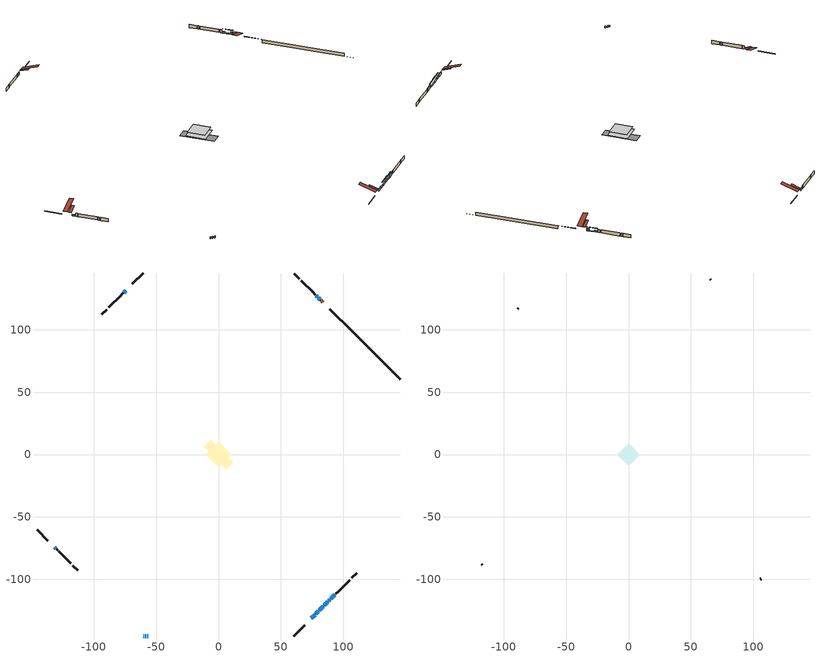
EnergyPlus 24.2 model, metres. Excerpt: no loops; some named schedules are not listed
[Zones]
conditioned space
 floor adiabatic (AdiabaticFloorConstruction): -10.17,0 0,10.17 10.17,0 0,-10.17 z1.1
 floor foundation (Slab1 construction): -11.7,6.14 -6.14,11.7 11.7,-6.14 6.14,-11.7 z-1.19
 wall outside (RimJoist1 construction): 60.24,-145.44 69.02,-136.67 / -145.44,-60.24 -136.67,-69.02 / -60.24,145.44 -69.02,136.67 / 97.97,107.71 89.2,116.49 z1.1:1.4
 wall outside (AdiabaticWallConstruction 1): 83.72,121.96 82.21,123.47 z1.1:3.13
 wall outside (AdiabaticWallConstruction): -60.25,-145.44 -59.99,-145.44 / -59.06,-145.44 -58.08,-145.44 / -57.15,-145.44 -56.25,-145.44 z1.1:2.32; 74.49,-131.19 77.4,-128.28 z1.1:2.68; 78.06,-127.62 80.07,-125.61 z1.1:2.42; -131.19,-74.49 -130.22,-75.46 / 79.28,126.4 78.31,127.37 z1.1:2.09; 81.56,124.13 79.94,125.75 z1.1:1.61; 80.73,-124.96 84.07,-121.61 z1.1:2.57; 84.73,-120.96 87.64,-118.05 z1.1:2.12; 88.29,-117.39 89.27,-116.42 z1.1:2.02; -74.49,131.19 -75.97,129.72 z1.1:2.62; 89.92,-115.76 93.26,-112.42 z1.1:2.83
 wall outside (Wall1 construction): 93.92,-111.77 94.72,-110.97 / -129.56,-76.12 -128.77,-76.92 / -76.63,129.06 -77.42,128.27 / 77.66,128.03 76.86,128.82 z1.1:3.54
 wall outside (Wall2 construction): 95.37,-110.31 105.09,-100.59 / -128.11,-77.57 -118.39,-87.29 / -78.08,127.61 -87.8,117.89 / 76.21,129.48 66.49,139.2 z1.1:3.54
 wall outside (Wall4 construction): 106.89,-98.8 110.68,-95.01 / -116.6,-89.09 -112.81,-92.88 / -89.59,116.1 -93.38,112.3 / 64.69,140.99 60.9,144.78 z1.1:3.54
 wall foundation (FoundationWall1 construction): 98.63,107.06,-1.19 98.63,107.06,1.1 140.76,64.93,1.1 140.76,64.93,-1.13 145.44,60.24,-1.13 145.44,60.24,-1.19
 window (WindowConstruction 6): -60.24,-145.44 -59.99,-145.44 z1.1:2.32
 window (WindowConstruction 3): 74.49,-131.19 77.4,-128.28 z1.1:2.68
 window (WindowConstruction 4): 78.06,-127.62 80.07,-125.61 z1.1:2.42
 window (WindowConstruction 5): -131.19,-74.49 -130.22,-75.46 z1.1:2.09
 window (WindowConstruction 8): 81.55,124.13 79.94,125.75 z1.1:1.61
 window (WindowConstruction 9): 80.73,-124.96 84.07,-121.61 z1.1:2.57
 window (WindowConstruction 10): 84.73,-120.96 87.64,-118.05 z1.1:2.11
 window (WindowConstruction 11): 88.29,-117.39 89.26,-116.42 z1.1:2.01
 window (WindowConstruction 12): -59.06,-145.44 -58.08,-145.44 z1.1:2.32
 window (WindowConstruction 7): -57.15,-145.44 -56.25,-145.44 z1.1:2.32
 window (WindowConstruction): 79.28,126.4 78.31,127.37 z1.1:2.09
 window (WindowConstruction 1): -74.49,131.19 -75.97,129.72 z1.1:2.62
 window (WindowConstruction 2): 89.92,-115.76 93.26,-112.42 z1.1:2.83
 door (Door): 83.72,121.96 82.21,123.47 z1.1:3.13
 ceiling adiabatic (AdiabaticFloorConstruction): 0,-10.17 10.17,0 0,10.17 -10.17,0 z1.1
 roof outside (Roof2 construction): 73.84,-131.85,3.54 69.27,-127.28,5.69 68.07,-128.49,5.69 72.63,-133.05,3.54; -131.85,-73.84,3.54 -127.28,-69.27,5.69 -128.49,-68.07,5.69 -133.05,-72.63,3.54; -73.84,131.85,3.54 -69.27,127.28,5.69 -68.07,128.49,5.69 -72.63,133.05,3.54; 84.38,121.31,3.54 79.82,116.74,5.69 81.02,115.54,5.69 85.58,120.1,3.54
attic - vented
 floor to conditioned space (Floor1 construction Reversed): -8.96,0 0,8.96 8.96,0 0,-8.96 z3.54
 wall outside (Wall3 construction): 105.75,-99.94 106.23,-99.46 / -117.74,-87.95 -117.26,-88.43 / -88.45,117.23 -88.93,116.75 / 65.83,139.86 65.35,140.34 z1.1:3.54
 roof outside (Roof1 construction): 71.98,-133.71,3.54 63.25,-124.98,7.65 60.95,-127.28,7.65 69.68,-136.01,3.54; -133.71,-71.98,3.54 -124.98,-63.25,7.65 -127.28,-60.95,7.65 -136.01,-69.68,3.54; -71.98,133.71,3.54 -63.25,124.98,7.65 -60.95,127.28,7.65 -69.68,136.01,3.54; 86.24,119.45,3.54 77.51,110.72,7.65 79.81,108.42,7.65 88.54,117.15,3.54
shading: 77.55,-128.14 74.35,-131.33 74.64,-131.62 77.84,-128.43 z2.88; 80.21,-125.47 77.92,-127.77 78.21,-128.06 80.51,-125.76 z2.62; -130.08,-75.61 -131.33,-74.35 -131.62,-74.64 -130.37,-75.9 z2.29; 78.07,127.61 83.42,122.26 83.71,122.56 78.36,127.9 z4.25; 85.94,-119.75 78.86,-126.82 79.15,-127.11 86.23,-120.04 z5.21; 89.5,-116.18 82.86,-122.82 83.15,-123.11 89.8,-116.47 z4.75; 91.13,-114.55 86.43,-119.26 86.72,-119.55 91.42,-114.85 z4.65; 78.17,127.51 79.43,126.26 79.72,126.55 78.46,127.8 z2.29; -76.11,129.57 -74.35,131.33 -74.64,131.62 -76.4,129.87 z2.83; 93.41,-112.28 89.78,-115.91 90.07,-116.2 93.7,-112.57 z3.03
[Building]
Building 1: Terrain=Suburbs
[Site:Location]
Fredericton_NB: Latitude {deg}=45.87; Longitude {deg}=-66.54; Time Zone {hr}=-4; Elevation {m}=21; Keep Site Location Information=Yes
[Site:GroundTemperature:Shallow]
1.40444, -0.745387, -0.917552, 0.102649, 4.19819, 8.27465, 11.8087, 14.0475, 14.2377, 12.4168, 8.97287, 5.02146
[Site:WaterMainsTemperature]
Calculation Method=Schedule; Temperature Schedule=mains temperature schedule
[Material] Roughness=Rough; Thermal Absorptance=0.9
Name | Thickness {m} | Conductivity {W/m-K} | Density {kg/m3} | Specific Heat {J/kg-K} | Solar Absorptance | Visible Absorptance
asphalt or fiberglass shingles | 0.00635 | 0.162714 | 1121.4 | 1465.45 | 0.4 | 0.4
ceiling loosefill ins | 0.338667 | 0.0480833 | 16.02 | 1046.75 | 0.7 | 0.7
ceiling stud and cavity | 0.1397 | 0.323822 | 65.682 | 1177.47 | 0.7 | 0.7
concrete 4.0 in. | 0.1016 | 1.803125 | 2242.8 | 837.4 | 0.7 | 0.7
concrete 8.0 in. | 0.2032 | 1.803125 | 2242.8 | 837.4 | 0.7 | 0.7
door material | 0.04445 | 0.0451087 | 512.64 | 1214.23 | 0.7 | 0.7
floor covering | 0.0127 | 0.0433444 | 54.468 | 1339.84 | 0.6 | 0.6
floor rigid ins; wall rigid ins 1 | 0.512978 | 0.029427 | 32.04 | 1214.23 | 0.7 | 0.7
floor stud and cavity | 0.1397 | 1.75129 | 37.0049 | 1207.88 | 0.7 | 0.7
furniture material conditioned space 1 | 0.1524 | 0.115458 | 640.8 | 1214.23 | 0.6 | 0.6
gypsum board | 0.0127 | 0.160291 | 801 | 837.4 | 0.6 | 0.6
osb sheathing 0.5 in. | 0.0127 | 0.115458 | 512.64 | 1214.23 | 0.7 | 0.7
osb sheathing 0.75 in. | 0.01905 | 0.115458 | 512.64 | 1214.23 | 0.7 | 0.7
osb sheathing 2.0 in. | 0.0508 | 0.115458 | 512.64 | 1214.23 | 0.7 | 0.7
rim joist rigid ins | 0.103632 | 0.029427 | 32.04 | 1214.23 | 0.7 | 0.7
rim joist stud and cavity | 0.0508 | 0.146017 | 125.044 | 1163.47 | 0.6 | 0.6
roof stud and cavity | 0.2032 | 0.118507 | 78.34581 | 1123.46 | 0.7 | 0.7
wall rigid ins | 0.051816 | 0.029427 | 32.04 | 1214.23 | 0.7 | 0.7
wall stud and cavity | 0.1397 | 0.262716 | 139.0536 | 1170.24 | 0.7 | 0.7
wall stud and cavity 1 | 0.1397 | 0.0906725 | 139.0536 | 1170.24 | 0.7 | 0.7
wall stud and cavity 2 | 0.0889 | 6.1454 | 50.32683 | 1063.81 | 0.6 | 0.6
wall stud and cavity 3 | 0.1397 | 0.319716 | 139.0536 | 1170.24 | 0.7 | 0.7
wall stud and cavity 4 | 0.0889 | 0.380278 | 52.3479 | 1209.89 | 0.7 | 0.7
wall stud and cavity 5 | 0.0889 | 0.391764 | 83.0341 | 1211.67 | 0.7 | 0.7
wood siding | 0.0254 | 0.102417 | 544.68 | 1172.36 | 0.4 | 0.4
wood siding 1 | 0.00254 | 0.102417 | 544.68 | 1172.36 | 0.4 | 0.4
wood siding 2; wood siding 3; wood siding 4 | 0.0254 | 0.102417 | 544.68 | 1172.36 | 0.7 | 0.7
[WindowMaterial:SimpleGlazingSystem]
Name | U-Factor {W/m2-K} | Solar Heat Gain Coefficient
WindowMaterial | 2.367726 | 0.52
WindowMaterial 1 | 2.33479 | 0.54
WindowMaterial 10 | 2.381921 | 0.52
WindowMaterial 11 | 2.39555 | 0.51
WindowMaterial 2 | 2.24735 | 0.57
WindowMaterial 3 | 2.28483 | 0.56
WindowMaterial 4 | 2.18944 | 0.59
WindowMaterial 5 | 7.15314 | 0.63
WindowMaterial 6 | 6.75171 | 0.74
WindowMaterial 7 | 2.660143 | 0.39
WindowMaterial 8 | 2.27574 | 0.56
WindowMaterial 9 | 2.36318 | 0.53
[Construction]
AdiabaticFloorConstruction: floor stud and cavity, floor rigid ins, osb sheathing 0.75 in., floor covering
AdiabaticWallConstruction: wood siding 3, wall rigid ins 1, wall stud and cavity 4, gypsum board
AdiabaticWallConstruction 1: wood siding 4, wall rigid ins 1, wall stud and cavity 4, gypsum board
Door: door material
Floor1 construction Reversed: gypsum board, ceiling stud and cavity, ceiling loosefill ins
FoundationWall1 construction: concrete 8.0 in.
furniture construction conditioned space 1: furniture material conditioned space 1
PartitionWallConstruction: gypsum board, wall stud and cavity 5, gypsum board
RimJoist1 construction: wood siding 2, rim joist rigid ins, osb sheathing 2.0 in., rim joist stud and cavity
Roof1 construction: asphalt or fiberglass shingles
Roof2 construction: asphalt or fiberglass shingles, osb sheathing 0.75 in., roof stud and cavity, gypsum board
Slab1 construction: concrete 4.0 in.
Wall1 construction: wood siding, wall rigid ins, osb sheathing 0.5 in., wall stud and cavity, gypsum board
Wall2 construction: wood siding, wall rigid ins, osb sheathing 0.5 in., wall stud and cavity 1, gypsum board
Wall3 construction: wood siding 1, wall stud and cavity 2
Wall4 construction: wood siding, wall rigid ins, osb sheathing 0.5 in., wall stud and cavity 3, gypsum board
WindowConstruction; WindowConstruction 5: WindowMaterial
WindowConstruction 1: WindowMaterial 1
WindowConstruction 10: WindowMaterial 9
WindowConstruction 11: WindowMaterial 10
WindowConstruction 12: WindowMaterial 11
WindowConstruction 2: WindowMaterial 2
WindowConstruction 3: WindowMaterial 3
WindowConstruction 4: WindowMaterial 4
WindowConstruction 6: WindowMaterial 5
WindowConstruction 7: WindowMaterial 6
WindowConstruction 8: WindowMaterial 7
WindowConstruction 9: WindowMaterial 8
[Zone] Multiplier=1; Part of Total Floor Area=Yes
Name | Volume {m3}
attic - vented | 107.307
conditioned space | 1017.5
[Space]
Name | Zone | Volume {m3}
attic - vented 1 | attic - vented | 107.307
conditioned space 1 | conditioned space | 1017.5
[ZoneInfiltration:EffectiveLeakageArea]
infil attic - vented 1: Zone or Space=attic - vented 1; Schedule=Always On Discrete; Effective Air Leakage Area {cm2}=6425.6; Stack Coefficient=0.000455709; Wind Coefficient=1.44233e-05
[ZoneMixing]
whole house fan mix: Zone or Space=attic - vented; Schedule=Always On Continuous; Design Flow Rate Calculation Method=Flow/Zone; Design Flow Rate {m3/s}=0; Source Zone or Space=conditioned space
[SurfaceProperty:ExposedFoundationPerimeter]
Slab1: Exposed Perimeter Calculation Method=TotalExposedPerimeter; Total Exposed Perimeter {m}=66.202
[InternalMass] Zone or ZoneList=conditioned space; Space or SpaceList=conditioned space 1
Name | Construction | Surface Area {m2}
furniture mass conditioned space 1 | furniture construction conditioned space 1 | 162.16
partition wall mass | PartitionWallConstruction | 405.4
[Lights]
interior lighting: Zone or ZoneList or Space or SpaceList=conditioned space 1; Schedule=interior lighting schedule; Design Level Calculation Method=LightingLevel; Lighting Level {W}=343.2; Return Air Fraction=0; Fraction Radiant=0.6; Fraction Visible=0.2; Fraction Replaceable=1
[People]
occupants: Zone or ZoneList or Space or SpaceList=conditioned space 1; Number of People Schedule=occupants schedule; Number of People Calculation Method=People; Number of People=3; Fraction Radiant=0.314171; Sensible Heat Fraction=0.56303; Activity Level Schedule=occupants activity schedule; Carbon Dioxide Generation Rate {m3/s-W}=0; Enable ASHRAE 55 Comfort Warnings=No; Mean Radiant Temperature Calculation Type=EnclosureAveraged
[ElectricEquipment] Zone or ZoneList or Space or SpaceList=conditioned space 1; Design Level Calculation Method=EquipmentLevel
Name | Schedule | Design Level {W} | Fraction Latent | Fraction Radiant | Fraction Lost
clothes dryer | clothes dryer schedule | 140.772 | 0.015 | 0.081 | 0.85
clothes washer | clothes washer schedule | 32.1985 | 0.03 | 0.162 | 0.7
cooking range | cooking range schedule | 215.147 | 0.08 | 0.432 | 0.2
dishwasher | dishwasher schedule | 66.8632 | 0.3 | 0.18 | 0.4
fridge | fridge schedule | 72.9452 | 0 | 0.6 | 0
mech vent house fan | mech vent house fan schedule | 19.9167 | 0 | 0 | 0.5
mech vent house fan cfis | mech vent house fan cfis schedule | 0 | 0 | 0 | 0
misc plug loads | misc plug loads schedule | 494.7 | 0.045 | 0.513 | 0.1
whole house fan | Always On Discrete | 0 | 0 | 0 | 1
[OtherEquipment] Zone or ZoneList or Space or SpaceList=conditioned space 1; Design Level Calculation Method=EquipmentLevel
Name | Fuel Type | Schedule | Design Level {W} | Fraction Latent | Fraction Radiant | Fraction Lost
clothes dryer 1 | Electricity | clothes dryer schedule | 0 | 0.015 | 0.081 | 0.85
cooking range 1 | Electricity | cooking range schedule | 0 | 0.08 | 0.432 | 0.2
general water use latent | None | general water use schedule | 62.594 | 1 | 0 | 0
general water use sensible | None | general water use schedule | -61.6891 | 0 | 0.6 | 0
mech vent house fan latent load | None | Always On Discrete | 0 | 1 | 0 | 0
mech vent house fan sensible load | None | Always On Discrete | 0 | 0 | 0 | 0
water heater energy adjustment1 | Electricity | Always On Discrete | 0.01 | 0 | 0 | 1
[ZoneInfiltration:DesignFlowRate] Zone or ZoneList or Space or SpaceList=conditioned space 1; Schedule=Always On Discrete; Design Flow Rate Calculation Method=Flow/Zone; Design Flow Rate {m3/s}=0
infil flow; natural vent flow; whole house fan flow
[ZoneControl:Thermostat]
conditioned space Thermostat: Zone or ZoneList=conditioned space; Control Type Schedule=conditioned space Thermostat Schedule; Control 1=conditioned space temperature setpoint; Temperature Difference Between Cutout And Setpoint {deltaC}=0
[ThermostatSetpoint:DualSetpoint]
conditioned space temperature setpoint: Heating Setpoint Temperature Schedule=heating setpoint; Cooling Setpoint Temperature Schedule=cooling setpoint
[Zone equipment]
conditioned space: electric baseboard
[Foundation:Kiva]
Foundation Kiva 1: Initial Indoor Air Temperature {C}=18; Wall Height Above Grade {m}=1.09999; Wall Depth Below Slab {m}=0.2032
[Foundation:Kiva:Settings]
Soil Conductivity {W/m-K}=0.849921; Soil Density {kg/m3}=1842.3; Soil Specific Heat {J/kg-K}=418.7; Ground Solar Absorptivity=0.9; Ground Thermal Absorptivity=0.9; Ground Surface Roughness {m}=0.03; Far-Field Width {m}=40; Deep-Ground Boundary Condition=ZeroFlux; Deep-Ground Depth {m}=40; Minimum Cell Dimension {m}=0.2; Maximum Cell Growth Coefficient=3; Simulation Timestep=Timestep
[Exterior:Lights]
exterior lighting: Schedule=exterior lighting schedule; Design Level {W}=75.6
[EnergyManagementSystem:Sensor] Output:Variable or Output:Meter Index Key=conditioned space
Name | Output:Variable or Output:Meter
conditioned_space_clg_unmet_s | Zone Cooling Setpoint Not Met Time
conditioned_space_htg_unmet_s | Zone Heating Setpoint Not Met Time
fridge_tin_s; tin_s; tin_s_1 | Zone Mean Air Temperature
tout_s | Zone Outdoor Air Drybulb Temperature
win_s | Zone Air Humidity Ratio
[Schedule:Constant]
Name | Hourly Value
Always On Continuous; mech vent house fan schedule; mech vent house fan cfis schedule; Always On Discrete | 1
occupants activity schedule | 117.228
fridge schedule | 0
[Schedule:Week:Daily]
interior lighting schedule Week Rule - Jan1-Jan27: interior lighting schedule day, interior lighting schedule day, interior lighting schedule day, interior lighting schedule day, interior lighting schedule day, interior lighting schedule day, interior lighting schedule day, interior lighting schedule default day, interior lighting schedule default day, interior lighting schedule default day, interior lighting schedule default day, interior lighting schedule default day
interior lighting schedule Week Rule - Jan28-Feb3: interior lighting schedule day, interior lighting schedule day, interior lighting schedule day, interior lighting schedule day, interior lighting schedule day 1, interior lighting schedule day 1, interior lighting schedule day 1, interior lighting schedule default day, interior lighting schedule default day, interior lighting schedule default day, interior lighting schedule default day, interior lighting schedule default day
interior lighting schedule Week Rule - Feb4-Feb24: interior lighting schedule day 1, interior lighting schedule day 1, interior lighting schedule day 1, interior lighting schedule day 1, interior lighting schedule day 1, interior lighting schedule day 1, interior lighting schedule day 1, interior lighting schedule default day, interior lighting schedule default day, interior lighting schedule default day, interior lighting schedule default day, interior lighting schedule default day
interior lighting schedule Week Rule - Feb25-Mar3: interior lighting schedule day 1, interior lighting schedule day 1, interior lighting schedule day 1, interior lighting schedule day 1, interior lighting schedule day 2, interior lighting schedule day 2, interior lighting schedule day 2, interior lighting schedule default day, interior lighting schedule default day, interior lighting schedule default day, interior lighting schedule default day, interior lighting schedule default day
interior lighting schedule Week Rule - Mar4-Mar31: interior lighting schedule day 2, interior lighting schedule day 2, interior lighting schedule day 2, interior lighting schedule day 2, interior lighting schedule day 2, interior lighting schedule day 2, interior lighting schedule day 2, interior lighting schedule default day, interior lighting schedule default day, interior lighting schedule default day, interior lighting schedule default day, interior lighting schedule default day
interior lighting schedule Week Rule - Apr1-Apr28: interior lighting schedule day 3, interior lighting schedule day 3, interior lighting schedule day 3, interior lighting schedule day 3, interior lighting schedule day 3, interior lighting schedule day 3, interior lighting schedule day 3, interior lighting schedule default day, interior lighting schedule default day, interior lighting schedule default day, interior lighting schedule default day, interior lighting schedule default day
interior lighting schedule Week Rule - Apr29-May5: interior lighting schedule day 3, interior lighting schedule day 3, interior lighting schedule day 4, interior lighting schedule day 4, interior lighting schedule day 4, interior lighting schedule day 4, interior lighting schedule day 4, interior lighting schedule default day, interior lighting schedule default day, interior lighting schedule default day, interior lighting schedule default day, interior lighting schedule default day
interior lighting schedule Week Rule - May6-May26: interior lighting schedule day 4, interior lighting schedule day 4, interior lighting schedule day 4, interior lighting schedule day 4, interior lighting schedule day 4, interior lighting schedule day 4, interior lighting schedule day 4, interior lighting schedule default day, interior lighting schedule default day, interior lighting schedule default day, interior lighting schedule default day, interior lighting schedule default day
interior lighting schedule Week Rule - May27-Jun2: interior lighting schedule day 4, interior lighting schedule day 4, interior lighting schedule day 4, interior lighting schedule day 4, interior lighting schedule day 4, interior lighting schedule day 5, interior lighting schedule day 5, interior lighting schedule default day, interior lighting schedule default day, interior lighting schedule default day, interior lighting schedule default day, interior lighting schedule default day
interior lighting schedule Week Rule - Jun3-Jun30: interior lighting schedule day 5, interior lighting schedule day 5, interior lighting schedule day 5, interior lighting schedule day 5, interior lighting schedule day 5, interior lighting schedule day 5, interior lighting schedule day 5, interior lighting schedule default day, interior lighting schedule default day, interior lighting schedule default day, interior lighting schedule default day, interior lighting schedule default day
interior lighting schedule Week Rule - Jul1-Jul28: interior lighting schedule day 6, interior lighting schedule day 6, interior lighting schedule day 6, interior lighting schedule day 6, interior lighting schedule day 6, interior lighting schedule day 6, interior lighting schedule day 6, interior lighting schedule default day, interior lighting schedule default day, interior lighting schedule default day, interior lighting schedule default day, interior lighting schedule default day
interior lighting schedule Week Rule - Jul29-Aug4: interior lighting schedule day 6, interior lighting schedule day 6, interior lighting schedule day 6, interior lighting schedule day 7, interior lighting schedule day 7, interior lighting schedule day 7, interior lighting schedule day 7, interior lighting schedule default day, interior lighting schedule default day, interior lighting schedule default day, interior lighting schedule default day, interior lighting schedule default day
interior lighting schedule Week Rule - Aug5-Aug25: interior lighting schedule day 7, interior lighting schedule day 7, interior lighting schedule day 7, interior lighting schedule day 7, interior lighting schedule day 7, interior lighting schedule day 7, interior lighting schedule day 7, interior lighting schedule default day, interior lighting schedule default day, interior lighting schedule default day, interior lighting schedule default day, interior lighting schedule default day
interior lighting schedule Week Rule - Aug26-Sep1: interior lighting schedule day 7, interior lighting schedule day 7, interior lighting schedule day 7, interior lighting schedule day 7, interior lighting schedule day 7, interior lighting schedule day 7, interior lighting schedule day 8, interior lighting schedule default day, interior lighting schedule default day, interior lighting schedule default day, interior lighting schedule default day, interior lighting schedule default day
interior lighting schedule Week Rule - Sep2-Sep29: interior lighting schedule day 8, interior lighting schedule day 8, interior lighting schedule day 8, interior lighting schedule day 8, interior lighting schedule day 8, interior lighting schedule day 8, interior lighting schedule day 8, interior lighting schedule default day, interior lighting schedule default day, interior lighting schedule default day, interior lighting schedule default day, interior lighting schedule default day
interior lighting schedule Week Rule - Sep30-Oct6: interior lighting schedule day 8, interior lighting schedule day 9, interior lighting schedule day 9, interior lighting schedule day 9, interior lighting schedule day 9, interior lighting schedule day 9, interior lighting schedule day 9, interior lighting schedule default day, interior lighting schedule default day, interior lighting schedule default day, interior lighting schedule default day, interior lighting schedule default day
interior lighting schedule Week Rule - Oct7-Oct27: interior lighting schedule day 9, interior lighting schedule day 9, interior lighting schedule day 9, interior lighting schedule day 9, interior lighting schedule day 9, interior lighting schedule day 9, interior lighting schedule day 9, interior lighting schedule default day, interior lighting schedule default day, interior lighting schedule default day, interior lighting schedule default day, interior lighting schedule default day
interior lighting schedule Week Rule - Oct28-Nov3: interior lighting schedule day 9, interior lighting schedule day 9, interior lighting schedule day 9, interior lighting schedule day 9, interior lighting schedule day 10, interior lighting schedule day 10, interior lighting schedule day 10, interior lighting schedule default day, interior lighting schedule default day, interior lighting schedule default day, interior lighting schedule default day, interior lighting schedule default day
interior lighting schedule Week Rule - Nov4-Nov24: interior lighting schedule day 10, interior lighting schedule day 10, interior lighting schedule day 10, interior lighting schedule day 10, interior lighting schedule day 10, interior lighting schedule day 10, interior lighting schedule day 10, interior lighting schedule default day, interior lighting schedule default day, interior lighting schedule default day, interior lighting schedule default day, interior lighting schedule default day
interior lighting schedule Week Rule - Nov25-Dec1: interior lighting schedule day 10, interior lighting schedule day 10, interior lighting schedule day 10, interior lighting schedule day 10, interior lighting schedule day 10, interior lighting schedule day 10, interior lighting schedule day 11, interior lighting schedule default day, interior lighting schedule default day, interior lighting schedule default day, interior lighting schedule default day, interior lighting schedule default day
interior lighting schedule Week Rule - Dec2-Dec31: interior lighting schedule day 11, interior lighting schedule day 11, interior lighting schedule day 11, interior lighting schedule day 11, interior lighting schedule day 11, interior lighting schedule day 11, interior lighting schedule day 11, interior lighting schedule default day, interior lighting schedule default day, interior lighting schedule default day, interior lighting schedule default day, interior lighting schedule default day
occupants schedule Week Rule - Jan1-Dec31: occupants schedule day, occupants schedule day, occupants schedule day, occupants schedule day, occupants schedule day, occupants schedule day, occupants schedule day, occupants schedule default day, occupants schedule default day, occupants schedule default day, occupants schedule default day, occupants schedule default day
clothes dryer schedule Week Rule - Jan1-Dec31: clothes dryer schedule day, clothes dryer schedule day, clothes dryer schedule day, clothes dryer schedule day, clothes dryer schedule day, clothes dryer schedule day, clothes dryer schedule day, clothes dryer schedule default day, clothes dryer schedule default day, clothes dryer schedule default day, clothes dryer schedule default day, clothes dryer schedule default day
clothes washer schedule Week Rule - Jan1-Dec31: clothes washer schedule day, clothes washer schedule day, clothes washer schedule day, clothes washer schedule day, clothes washer schedule day, clothes washer schedule day, clothes washer schedule day, clothes washer schedule default day, clothes washer schedule default day, clothes washer schedule default day, clothes washer schedule default day, clothes washer schedule default day
cooking range schedule Week Rule - Jan1-Dec31: cooking range schedule day, cooking range schedule day, cooking range schedule day, cooking range schedule day, cooking range schedule day, cooking range schedule day, cooking range schedule day, cooking range schedule default day, cooking range schedule default day, cooking range schedule default day, cooking range schedule default day, cooking range schedule default day
dishwasher schedule Week Rule - Jan1-Dec31: dishwasher schedule day, dishwasher schedule day, dishwasher schedule day, dishwasher schedule day, dishwasher schedule day, dishwasher schedule day, dishwasher schedule day, dishwasher schedule default day, dishwasher schedule default day, dishwasher schedule default day, dishwasher schedule default day, dishwasher schedule default day
misc plug loads schedule Week Rule - Jan1-Dec31: misc plug loads schedule day, misc plug loads schedule day, misc plug loads schedule day, misc plug loads schedule day, misc plug loads schedule day, misc plug loads schedule day, misc plug loads schedule day, misc plug loads schedule default day, misc plug loads schedule default day, misc plug loads schedule default day, misc plug loads schedule default day, misc plug loads schedule default day
general water use schedule Week Rule - Jan1-Dec31: general water use schedule day, general water use schedule day, general water use schedule day, general water use schedule day, general water use schedule day, general water use schedule day, general water use schedule day, general water use schedule default day, general water use schedule default day, general water use schedule default day, general water use schedule default day, general water use schedule default day
exterior lighting schedule Week Rule - Jan1-Jan27: exterior lighting schedule day, exterior lighting schedule day, exterior lighting schedule day, exterior lighting schedule day, exterior lighting schedule day, exterior lighting schedule day, exterior lighting schedule day, exterior lighting schedule default day, exterior lighting schedule default day, exterior lighting schedule default day, exterior lighting schedule default day, exterior lighting schedule default day
exterior lighting schedule Week Rule - Jan28-Feb3: exterior lighting schedule day, exterior lighting schedule day, exterior lighting schedule day, exterior lighting schedule day, exterior lighting schedule day 1, exterior lighting schedule day 1, exterior lighting schedule day 1, exterior lighting schedule default day, exterior lighting schedule default day, exterior lighting schedule default day, exterior lighting schedule default day, exterior lighting schedule default day
exterior lighting schedule Week Rule - Feb4-Feb24: exterior lighting schedule day 1, exterior lighting schedule day 1, exterior lighting schedule day 1, exterior lighting schedule day 1, exterior lighting schedule day 1, exterior lighting schedule day 1, exterior lighting schedule day 1, exterior lighting schedule default day, exterior lighting schedule default day, exterior lighting schedule default day, exterior lighting schedule default day, exterior lighting schedule default day
exterior lighting schedule Week Rule - Feb25-Mar3: exterior lighting schedule day 1, exterior lighting schedule day 1, exterior lighting schedule day 1, exterior lighting schedule day 1, exterior lighting schedule day 2, exterior lighting schedule day 2, exterior lighting schedule day 2, exterior lighting schedule default day, exterior lighting schedule default day, exterior lighting schedule default day, exterior lighting schedule default day, exterior lighting schedule default day
exterior lighting schedule Week Rule - Mar4-Mar31: exterior lighting schedule day 2, exterior lighting schedule day 2, exterior lighting schedule day 2, exterior lighting schedule day 2, exterior lighting schedule day 2, exterior lighting schedule day 2, exterior lighting schedule day 2, exterior lighting schedule default day, exterior lighting schedule default day, exterior lighting schedule default day, exterior lighting schedule default day, exterior lighting schedule default day
exterior lighting schedule Week Rule - Apr1-Apr28: exterior lighting schedule day 3, exterior lighting schedule day 3, exterior lighting schedule day 3, exterior lighting schedule day 3, exterior lighting schedule day 3, exterior lighting schedule day 3, exterior lighting schedule day 3, exterior lighting schedule default day, exterior lighting schedule default day, exterior lighting schedule default day, exterior lighting schedule default day, exterior lighting schedule default day
exterior lighting schedule Week Rule - Apr29-May5: exterior lighting schedule day 3, exterior lighting schedule day 3, exterior lighting schedule day 4, exterior lighting schedule day 4, exterior lighting schedule day 4, exterior lighting schedule day 4, exterior lighting schedule day 4, exterior lighting schedule default day, exterior lighting schedule default day, exterior lighting schedule default day, exterior lighting schedule default day, exterior lighting schedule default day
exterior lighting schedule Week Rule - May6-May26: exterior lighting schedule day 4, exterior lighting schedule day 4, exterior lighting schedule day 4, exterior lighting schedule day 4, exterior lighting schedule day 4, exterior lighting schedule day 4, exterior lighting schedule day 4, exterior lighting schedule default day, exterior lighting schedule default day, exterior lighting schedule default day, exterior lighting schedule default day, exterior lighting schedule default day
exterior lighting schedule Week Rule - May27-Jun2: exterior lighting schedule day 4, exterior lighting schedule day 4, exterior lighting schedule day 4, exterior lighting schedule day 4, exterior lighting schedule day 4, exterior lighting schedule day 5, exterior lighting schedule day 5, exterior lighting schedule default day, exterior lighting schedule default day, exterior lighting schedule default day, exterior lighting schedule default day, exterior lighting schedule default day
exterior lighting schedule Week Rule - Jun3-Jun30: exterior lighting schedule day 5, exterior lighting schedule day 5, exterior lighting schedule day 5, exterior lighting schedule day 5, exterior lighting schedule day 5, exterior lighting schedule day 5, exterior lighting schedule day 5, exterior lighting schedule default day, exterior lighting schedule default day, exterior lighting schedule default day, exterior lighting schedule default day, exterior lighting schedule default day
exterior lighting schedule Week Rule - Jul1-Jul28: exterior lighting schedule day 6, exterior lighting schedule day 6, exterior lighting schedule day 6, exterior lighting schedule day 6, exterior lighting schedule day 6, exterior lighting schedule day 6, exterior lighting schedule day 6, exterior lighting schedule default day, exterior lighting schedule default day, exterior lighting schedule default day, exterior lighting schedule default day, exterior lighting schedule default day
exterior lighting schedule Week Rule - Jul29-Aug4: exterior lighting schedule day 6, exterior lighting schedule day 6, exterior lighting schedule day 6, exterior lighting schedule day 7, exterior lighting schedule day 7, exterior lighting schedule day 7, exterior lighting schedule day 7, exterior lighting schedule default day, exterior lighting schedule default day, exterior lighting schedule default day, exterior lighting schedule default day, exterior lighting schedule default day
exterior lighting schedule Week Rule - Aug5-Aug25: exterior lighting schedule day 7, exterior lighting schedule day 7, exterior lighting schedule day 7, exterior lighting schedule day 7, exterior lighting schedule day 7, exterior lighting schedule day 7, exterior lighting schedule day 7, exterior lighting schedule default day, exterior lighting schedule default day, exterior lighting schedule default day, exterior lighting schedule default day, exterior lighting schedule default day
exterior lighting schedule Week Rule - Aug26-Sep1: exterior lighting schedule day 7, exterior lighting schedule day 7, exterior lighting schedule day 7, exterior lighting schedule day 7, exterior lighting schedule day 7, exterior lighting schedule day 7, exterior lighting schedule day 8, exterior lighting schedule default day, exterior lighting schedule default day, exterior lighting schedule default day, exterior lighting schedule default day, exterior lighting schedule default day
exterior lighting schedule Week Rule - Sep2-Sep29: exterior lighting schedule day 8, exterior lighting schedule day 8, exterior lighting schedule day 8, exterior lighting schedule day 8, exterior lighting schedule day 8, exterior lighting schedule day 8, exterior lighting schedule day 8, exterior lighting schedule default day, exterior lighting schedule default day, exterior lighting schedule default day, exterior lighting schedule default day, exterior lighting schedule default day
exterior lighting schedule Week Rule - Sep30-Oct6: exterior lighting schedule day 8, exterior lighting schedule day 9, exterior lighting schedule day 9, exterior lighting schedule day 9, exterior lighting schedule day 9, exterior lighting schedule day 9, exterior lighting schedule day 9, exterior lighting schedule default day, exterior lighting schedule default day, exterior lighting schedule default day, exterior lighting schedule default day, exterior lighting schedule default day
[Schedule:Year]
interior lighting schedule: interior lighting schedule Week Rule - Jan1-Jan27, 1, 1, 1, 27, interior lighting schedule Week Rule - Jan28-Feb3, 1, 28, 2, 3, interior lighting schedule Week Rule - Feb4-Feb24, 2, 4, 2, 24, interior lighting schedule Week Rule - Feb25-Mar3, 2, 25, 3, 3, interior lighting schedule Week Rule - Mar4-Mar31, 3, 4, 3, 31, interior lighting schedule Week Rule - Apr1-Apr28, 4, 1, 4, 28, interior lighting schedule Week Rule - Apr29-May5, 4, 29, 5, 5, interior lighting schedule Week Rule - May6-May26, 5, 6, 5, 26, interior lighting schedule Week Rule - May27-Jun2, 5, 27, 6, 2, interior lighting schedule Week Rule - Jun3-Jun30, 6, 3, 6, 30, interior lighting schedule Week Rule - Jul1-Jul28, 7, 1, 7, 28, interior lighting schedule Week Rule - Jul29-Aug4, 7, 29, 8, 4, interior lighting schedule Week Rule - Aug5-Aug25, 8, 5, 8, 25, interior lighting schedule Week Rule - Aug26-Sep1, 8, 26, 9, 1, interior lighting schedule Week Rule - Sep2-Sep29, 9, 2, 9, 29, interior lighting schedule Week Rule - Sep30-Oct6, 9, 30, 10, 6, interior lighting schedule Week Rule - Oct7-Oct27, 10, 7, 10, 27, interior lighting schedule Week Rule - Oct28-Nov3, 10, 28, 11, 3, interior lighting schedule Week Rule - Nov4-Nov24, 11, 4, 11, 24, interior lighting schedule Week Rule - Nov25-Dec1, 11, 25, 12, 1, interior lighting schedule Week Rule - Dec2-Dec31, 12, 2, 12, 31
occupants schedule: occupants schedule Week Rule - Jan1-Dec31, 1, 1, 12, 31
clothes dryer schedule: clothes dryer schedule Week Rule - Jan1-Dec31, 1, 1, 12, 31
clothes washer schedule: clothes washer schedule Week Rule - Jan1-Dec31, 1, 1, 12, 31
cooking range schedule: cooking range schedule Week Rule - Jan1-Dec31, 1, 1, 12, 31
dishwasher schedule: dishwasher schedule Week Rule - Jan1-Dec31, 1, 1, 12, 31
misc plug loads schedule: misc plug loads schedule Week Rule - Jan1-Dec31, 1, 1, 12, 31
general water use schedule: general water use schedule Week Rule - Jan1-Dec31, 1, 1, 12, 31
exterior lighting schedule: exterior lighting schedule Week Rule - Jan1-Jan27, 1, 1, 1, 27, exterior lighting schedule Week Rule - Jan28-Feb3, 1, 28, 2, 3, exterior lighting schedule Week Rule - Feb4-Feb24, 2, 4, 2, 24, exterior lighting schedule Week Rule - Feb25-Mar3, 2, 25, 3, 3, exterior lighting schedule Week Rule - Mar4-Mar31, 3, 4, 3, 31, exterior lighting schedule Week Rule - Apr1-Apr28, 4, 1, 4, 28, exterior lighting schedule Week Rule - Apr29-May5, 4, 29, 5, 5, exterior lighting schedule Week Rule - May6-May26, 5, 6, 5, 26, exterior lighting schedule Week Rule - May27-Jun2, 5, 27, 6, 2, exterior lighting schedule Week Rule - Jun3-Jun30, 6, 3, 6, 30, exterior lighting schedule Week Rule - Jul1-Jul28, 7, 1, 7, 28, exterior lighting schedule Week Rule - Jul29-Aug4, 7, 29, 8, 4, exterior lighting schedule Week Rule - Aug5-Aug25, 8, 5, 8, 25, exterior lighting schedule Week Rule - Aug26-Sep1, 8, 26, 9, 1, exterior lighting schedule Week Rule - Sep2-Sep29, 9, 2, 9, 29, exterior lighting schedule Week Rule - Sep30-Oct6, 9, 30, 10, 6, exterior lighting schedule Week Rule - Oct7-Oct27, 10, 7, 10, 27, exterior lighting schedule Week Rule - Oct28-Nov3, 10, 28, 11, 3, exterior lighting schedule Week Rule - Nov4-Nov24, 11, 4, 11, 24, exterior lighting schedule Week Rule - Nov25-Dec1, 11, 25, 12, 1, exterior lighting schedule Week Rule - Dec2-Dec31, 12, 2, 12, 31
[Schedule:Compact]
conditioned space Thermostat Schedule: Through: 12/31, For: AllDays, Until: 24:00, 4
mains temperature schedule: Through: 01/01, For: AllDays, Until: 24:00, 6.14222, Through: 01/02, For: AllDays, Until: 24:00, 6.07056, Through: 01/03, For: AllDays, Until: 24:00, 6.00056, Through: 01/04, For: AllDays, Until: 24:00, 5.93111, Through: 01/05, For: AllDays, Until: 24:00, 5.86333, Through: 01/06, For: AllDays, Until: 24:00, 5.79611, Through: 01/07, For: AllDays, Until: 24:00, 5.73056, Through: 01/08, For: AllDays, Until: 24:00, 5.66611, Through: 01/09, For: AllDays, Until: 24:00, 5.60278, Through: 01/10, For: AllDays, Until: 24:00, 5.54056, Through: 01/11, For: AllDays, Until: 24:00, 5.48, Through: 01/12, For: AllDays, Until: 24:00, 5.42056, Through: 01/13, For: AllDays, Until: 24:00, 5.36222, Through: 01/14, For: AllDays, Until: 24:00, 5.30556, Through: 01/15, For: AllDays, Until: 24:00, 5.25, Through: 01/16, For: AllDays, Until: 24:00, 5.19611, Through: 01/17, For: AllDays, Until: 24:00, 5.14333, Through: 01/18, For: AllDays, Until: 24:00, 5.09167, Through: 01/19, For: AllDays, Until: 24:00, 5.04167, Through: 01/20, For: AllDays, Until: 24:00, 4.99333, Through: 01/21, For: AllDays, Until: 24:00, 4.94611, Through: 01/22, For: AllDays, Until: 24:00, 4.90056, Through: 01/23, For: AllDays, Until: 24:00, 4.85611, Through: 01/24, For: AllDays, Until: 24:00, 4.81389, Through: 01/25, For: AllDays, Until: 24:00, 4.77222, Through: 01/26, For: AllDays, Until: 24:00, 4.73278, Through: 01/27, For: AllDays, Until: 24:00, 4.69444, Through: 01/28, For: AllDays, Until: 24:00, 4.65778, Through: 01/29, For: AllDays, Until: 24:00, 4.62278, Through: 01/30, For: AllDays, Until: 24:00, 4.58889, Through: 01/31, For: AllDays, Until: 24:00, 4.55667, Through: 02/01, For: AllDays, Until: 24:00, 4.52611, Through: 02/02, For: AllDays, Until: 24:00, 4.49722, Through: 02/03, For: AllDays, Until: 24:00, 4.47, Through: 02/04, For: AllDays, Until: 24:00, 4.44389, Through: 02/05, For: AllDays, Until: 24:00, 4.42, Through: 02/06, For: AllDays, Until: 24:00, 4.39722, Through: 02/07, For: AllDays, Until: 24:00, 4.37611, Through: 02/08, For: AllDays, Until: 24:00, 4.35722, Through: 02/09, For: AllDays, Until: 24:00, 4.33944, Through: 02/10, For: AllDays, Until: 24:00, 4.32333, Through: 02/11, For: AllDays, Until: 24:00, 4.30889, Through: 02/12, For: AllDays, Until: 24:00, 4.29556, Through: 02/13, For: AllDays, Until: 24:00, 4.28444, Through: 02/14, For: AllDays, Until: 24:00, 4.275, Through: 02/15, For: AllDays, Until: 24:00, 4.26722, Through: 02/16, For: AllDays, Until: 24:00, 4.26056, Through: 02/17, For: AllDays, Until: 24:00, 4.25611, Through: 02/18, For: AllDays, Until: 24:00, 4.25333, Through: 02/19, For: AllDays, Until: 24:00, 4.25167, Through: 02/20, For: AllDays, Until: 24:00, 4.25222, Through: 02/21, For: AllDays, Until: 24:00, 4.25389, Through: 02/22, For: AllDays, Until: 24:00, 4.25778, Through: 02/23, For: AllDays, Until: 24:00, 4.26278, Through: 02/24, For: AllDays, Until: 24:00, 4.27, Through: 02/25, For: AllDays, Until: 24:00, 4.27833, Through: 02/26, For: AllDays, Until: 24:00, 4.28889, Through: 02/27, For: AllDays, Until: 24:00, 4.30056, Through: 02/28, For: AllDays, Until: 24:00, 4.31389, Through: 03/01, For: AllDays, Until: 24:00, 4.32944, Through: 03/02, For: AllDays, Until: 24:00, 4.34611, Through: 03/03, For: AllDays, Until: 24:00, 4.36444, Through: 03/04, For: AllDays, Until: 24:00, 4.38444, Through: 03/05, For: AllDays, Until: 24:00, 4.40611, Through: 03/06, For: AllDays, Until: 24:00, 4.42944, Through: 03/07, For: AllDays, Until: 24:00, 4.45389, Through: 03/08, For: AllDays, Until: 24:00, 4.48056, Through: 03/09, For: AllDays, Until: 24:00, 4.50833, Through: 03/10, For: AllDays, Until: 24:00, 4.53778, Through: 03/11, For: AllDays, Until: 24:00, 4.56889, Through: 03/12, For: AllDays, Until: 24:00, 4.60167, Through: 03/13, For: AllDays, Until: 24:00, 4.63611, Through: 03/14, For: AllDays, Until: 24:00, 4.67167, Through: 03/15, For: AllDays, Until: 24:00, 4.70889, Through: 03/16, For: AllDays, Until: 24:00, 4.74778, Through: 03/17, For: AllDays, Until: 24:00, 4.78833, Through: 03/18, For: AllDays, Until: 24:00, 4.83, Through: 03/19, For: AllDays, Until: 24:00, 4.87333, Through: 03/20, For: AllDays, Until: 24:00, 4.91833, Through: 03/21, For: AllDays, Until: 24:00, 4.96444, Through: 03/22, For: AllDays, Until: 24:00, 5.01222, Through: 03/23, For: AllDays, Until: 24:00, 5.06111, Through: 03/24, For: AllDays, Until: 24:00, 5.11167, Through: 03/25, For: AllDays, Until: 24:00, 5.16389, Through: 03/26, For: AllDays, Until: 24:00, 5.21722, Through: 03/27, For: AllDays, Until: 24:00, 5.27167, Through: 03/28, For: AllDays, Until: 24:00, 5.32778, Through: 03/29, For: AllDays, Until: 24:00, 5.385, Through: 03/30, For: AllDays, Until: 24:00, 5.44389, Through: 03/31, For: AllDays, Until: 24:00, 5.50333, Through: 04/01, For: AllDays, Until: 24:00, 5.565, Through: 04/02, For: AllDays, Until: 24:00, 5.62722, Through: 04/03, For: AllDays, Until: 24:00, 5.69111, Through: 04/04, For: AllDays, Until: 24:00, 5.75611, Through: 04/05, For: AllDays, Until: 24:00, 5.82222, Through: 04/06, For: AllDays, Until: 24:00, 5.88944, Through: 04/07, For: AllDays, Until: 24:00, 5.95833, Through: 04/08, For: AllDays, Until: 24:00, 6.02778, Through: 04/09, For: AllDays, Until: 24:00, 6.09833, Through: 04/10, For: AllDays, Until: 24:00, 6.17056, Through: 04/11, For: AllDays, Until: 24:00, 6.24333, Through: 04/12, For: AllDays, Until: 24:00, 6.31778, Through: 04/13, For: AllDays, Until: 24:00, 6.39278, Through: 04/14, For: AllDays, Until: 24:00, 6.46889, Through: 04/15, For: AllDays, Until: 24:00, 6.54611, Through: 04/16, For: AllDays, Until: 24:00, 6.62389, Through: 04/17, For: AllDays, Until: 24:00, 6.70278, Through: 04/18, For: AllDays, Until: 24:00, 6.78278, Through: 04/19, For: AllDays, Until: 24:00, 6.86389, Through: 04/20, For: AllDays, Until: 24:00, 6.94556, Through: 04/21, For: AllDays, Until: 24:00, 7.02833, Through: 04/22, For: AllDays, Until: 24:00, 7.11167, Through: 04/23, For: AllDays, Until: 24:00, 7.19556, Through: 04/24, For: AllDays, Until: 24:00, 7.28056, Through: 04/25, For: AllDays, Until: 24:00, 7.36667, Through: 04/26, For: AllDays, Until: 24:00, 7.45333, Through: 04/27, For: AllDays, Until: 24:00, 7.54056, Through: 04/28, For: AllDays, Until: 24:00, 7.62833, Through: 04/29, For: AllDays, Until: 24:00, 7.71667, Through: 04/30, For: AllDays, Until: 24:00, 7.80611, Through: 05/01, For: AllDays, Until: 24:00, 7.89556, Through: 05/02, For: AllDays, Until: 24:00, 7.98611, Through: 05/03, For: AllDays, Until: 24:00, 8.07667, Through: 05/04, For: AllDays, Until: 24:00, 8.16833, Through: 05/05, For: AllDays, Until: 24:00, 8.26, Through: 05/06, For: AllDays, Until: 24:00, 8.35222, Through: 05/07, For: AllDays, Until: 24:00, 8.445, Through: 05/08, For: AllDays, Until: 24:00, 8.53833, Through: 05/09, For: AllDays, Until: 24:00, 8.63222, Through: 05/10, For: AllDays, Until: 24:00, 8.72611, Through: 05/11, For: AllDays, Until: 24:00, 8.82, Through: 05/12, For: AllDays, Until: 24:00, 8.915, Through: 05/13, For: AllDays, Until: 24:00, 9.00944, Through: 05/14, For: AllDays, Until: 24:00, 9.10444, Through: 05/15, For: AllDays, Until: 24:00, 9.2, Through: 05/16, For: AllDays, Until: 24:00, 9.29556, Through: 05/17, For: AllDays, Until: 24:00, 9.39111, Through: 05/18, For: AllDays, Until: 24:00, 9.48667, Through: 05/19, For: AllDays, Until: 24:00, 9.58278, Through: 05/20, For: AllDays, Until: 24:00, 9.67889, Through: 05/21, For: AllDays, Until: 24:00, 9.77444, Through: 05/22, For: AllDays, Until: 24:00, 9.87056, Through: 05/23, For: AllDays, Until: 24:00, 9.96667, Through: 05/24, For: AllDays, Until: 24:00, 10.0628, Through: 05/25, For: AllDays, Until: 24:00, 10.1583, Through: 05/26, For: AllDays, Until: 24:00, 10.2544, Through: 05/27, For: AllDays, Until: 24:00, 10.35, Through: 05/28, For: AllDays, Until: 24:00, 10.4456, Through: 05/29, For: AllDays, Until: 24:00, 10.5406, Through: 05/30, For: AllDays, Until: 24:00, 10.6361, Through: 05/31, For: AllDays, Until: 24:00, 10.7306, Through: 06/01, For: AllDays, Until: 24:00, 10.8256, Through: 06/02, For: AllDays, Until: 24:00, 10.92, Through: 06/03, For: AllDays, Until: 24:00, 11.0139, Through: 06/04, For: AllDays, Until: 24:00, 11.1072, Through: 06/05, For: AllDays, Until: 24:00, 11.2006, Through: 06/06, For: AllDays, Until: 24:00, 11.2933, Through: 06/07, For: AllDays, Until: 24:00, 11.3861, Through: 06/08, For: AllDays, Until: 24:00, 11.4778, Through: 06/09, For: AllDays, Until: 24:00, 11.5694, Through: 06/10, For: AllDays, Until: 24:00, 11.6606, Through: 06/11, For: AllDays, Until: 24:00, 11.7506, Through: 06/12, For: AllDays, Until: 24:00, 11.8406, Through: 06/13, For: AllDays, Until: 24:00, 11.93, Through: 06/14, For: AllDays, Until: 24:00, 12.0183, Through: 06/15, For: AllDays, Until: 24:00, 12.1067, Through: 06/16, For: AllDays, Until: 24:00, 12.1939, Through: 06/17, For: AllDays, Until: 24:00, 12.2806, Through: 06/18, For: AllDays, Until: 24:00, 12.3661, Through: 06/19, For: AllDays, Until: 24:00, 12.4517, Through: 06/20, For: AllDays, Until: 24:00, 12.5356, Through: 06/21, For: AllDays, Until: 24:00, 12.6194, Through: 06/22, For: AllDays, Until: 24:00, 12.7022, Through: 06/23, For: AllDays, Until: 24:00, 12.7839, Through: 06/24, For: AllDays, Until: 24:00, 12.865, Through: 06/25, For: AllDays, Until: 24:00, 12.945, Through: 06/26, For: AllDays, Until: 24:00, 13.0244, Through: 06/27, For: AllDays, Until: 24:00, 13.1028, Through: 06/28, For: AllDays, Until: 24:00, 13.18, Through: 06/29, For: AllDays, Until: 24:00, 13.2561, Through: 06/30, For: AllDays, Until: 24:00, 13.3311, Through: 07/01, For: AllDays, Until: 24:00, 13.4056, Through: 07/02, For: AllDays, Until: 24:00, 13.4789, Through: 07/03, For: AllDays, Until: 24:00, 13.5511, Through: 07/04, For: AllDays, Until: 24:00, 13.6217, Through: 07/05, For: AllDays, Until: 24:00, 13.6917, Through: 07/06, For: AllDays, Until: 24:00, 13.7606, Through: 07/07, For: AllDays, Until: 24:00, 13.8278, Through: 07/08, For: AllDays, Until: 24:00, 13.8944, Through: 07/09, For: AllDays, Until: 24:00, 13.9594, Through: 07/10, For: AllDays, Until: 24:00, 14.0233, Through: 07/11, For: AllDays, Until: 24:00, 14.0861, Through: 07/12, For: AllDays, Until: 24:00, 14.1478, Through: 07/13, For: AllDays, Until: 24:00, 14.2078, Through: 07/14, For: AllDays, Until: 24:00, 14.2667, Through: 07/15, For: AllDays, Until: 24:00, 14.3244, Through: 07/16, For: AllDays, Until: 24:00, 14.3806, Through: 07/17, For: AllDays, Until: 24:00, 14.4356, Through: 07/18, For: AllDays, Until: 24:00, 14.4889, Through: 07/19, For: AllDays, Until: 24:00, 14.5411, Through: 07/20, For: AllDays, Until: 24:00, 14.5917, Through: 07/21, For: AllDays, Until: 24:00, 14.6411, Through: 07/22, For: AllDays, Until: 24:00, 14.6889, Through: 07/23, For: AllDays, Until: 24:00, 14.7356, Through: 07/24, For: AllDays, Until: 24:00, 14.7806, Through: 07/25, For: AllDays, Until: 24:00, 14.8239, Through: 07/26, For: AllDays, Until: 24:00, 14.8661, Through: 07/27, For: AllDays, Until: 24:00, 14.9067, Through: 07/28, For: AllDays, Until: 24:00, 14.9456, Through: 07/29, For: AllDays, Until: 24:00, 14.9833, Through: 07/30, For: AllDays, Until: 24:00, 15.0194, Through: 07/31, For: AllDays, Until: 24:00, 15.0539, Through: 08/01, For: AllDays, Until: 24:00, 15.0867, Through: 08/02, For: AllDays, Until: 24:00, 15.1183, Through: 08/03, For: AllDays, Until: 24:00, 15.1483, Through: 08/04, For: AllDays, Until: 24:00, 15.1761, Through: 08/05, For: AllDays, Until: 24:00, 15.2028, Through: 08/06, For: AllDays, Until: 24:00, 15.2283, Through: 08/07, For: AllDays, Until: 24:00, 15.2517, Through: 08/08, For: AllDays, Until: 24:00, 15.2733, Through: 08/09, For: AllDays, Until: 24:00, 15.2939, Through: 08/10, For: AllDays, Until: 24:00, 15.3122, Through: 08/11, For: AllDays, Until: 24:00, 15.3294, Through: 08/12, For: AllDays, Until: 24:00, 15.345, Through: 08/13, For: AllDays, Until: 24:00, 15.3583, Through: 08/14, For: AllDays, Until: 24:00, 15.3706, Through: 08/15, For: AllDays, Until: 24:00, 15.3811, Through: 08/16, For: AllDays, Until: 24:00, 15.39, Through: 08/17, For: AllDays, Until: 24:00, 15.3972, Through: 08/18, For: AllDays, Until: 24:00, 15.4028, Through: 08/19, For: AllDays, Until: 24:00, 15.4067, Through: 08/20, For: AllDays, Until: 24:00, 15.4089, Through: 08/21, For: AllDays, Until: 24:00, 15.4094, Through: 08/22, For: AllDays, Until: 24:00, 15.4083, Through: 08/23, For: AllDays, Until: 24:00, 15.4056, Through: 08/24, For: AllDays, Until: 24:00, 15.4017, Through: 08/25, For: AllDays, Until: 24:00, 15.3956, Through: 08/26, For: AllDays, Until: 24:00, 15.3878, Through: 08/27, For: AllDays, Until: 24:00, 15.3783, Through: 08/28, For: AllDays, Until: 24:00, 15.3672, Through: 08/29, For: AllDays, Until: 24:00, 15.355, Through: 08/30, For: AllDays, Until: 24:00, 15.3406, Through: 08/31, For: AllDays, Until: 24:00, 15.325, Through: 09/01, For: AllDays, Until: 24:00, 15.3072, Through: 09/02, For: AllDays, Until: 24:00, 15.2883, Through: 09/03, For: AllDays, Until: 24:00, 15.2678, Through: 09/04, For: AllDays, Until: 24:00, 15.245, Through: 09/05, For: AllDays, Until: 24:00, 15.2211, Through: 09/06, For: AllDays, Until: 24:00, 15.1956, Through: 09/07, For: AllDays, Until: 24:00, 15.1689, Through: 09/08, For: AllDays, Until: 24:00, 15.14, Through: 09/09, For: AllDays, Until: 24:00, 15.1094, Through: 09/10, For: AllDays, Until: 24:00, 15.0778, Through: 09/11, For: AllDays, Until: 24:00, 15.0444, Through: 09/12, For: AllDays, Until: 24:00, 15.0094, Through: 09/13, For: AllDays, Until: 24:00, 14.9728, Through: 09/14, For: AllDays, Until: 24:00, 14.935, Through: 09/15, For: AllDays, Until: 24:00, 14.8956, Through: 09/16, For: AllDays, Until: 24:00, 14.8544, Through: 09/17, For: AllDays, Until: 24:00, 14.8122, Through: 09/18, For: AllDays, Until: 24:00, 14.7683, Through: 09/19, For: AllDays, Until: 24:00, 14.7228, Through: 09/20, For: AllDays, Until: 24:00, 14.6756, Through: 09/21, For: AllDays, Until: 24:00, 14.6278, Through: 09/22, For: AllDays, Until: 24:00, 14.5778, Through: 09/23, For: AllDays, Until: 24:00, 14.5267, Through: 09/24, For: AllDays, Until: 24:00, 14.4739, Through: 09/25, For: AllDays, Until: 24:00, 14.42, Through: 09/26, For: AllDays, Until: 24:00, 14.365, Through: 09/27, For: AllDays, Until: 24:00, 14.3083, Through: 09/28, For: AllDays, Until: 24:00, 14.2506, Through: 09/29, For: AllDays, Until: 24:00, 14.1911, Through: 09/30, For: AllDays, Until: 24:00, 14.1306, Through: 10/01, For: AllDays, Until: 24:00, 14.0689, Through: 10/02, For: AllDays, Until: 24:00, 14.0056, Through: 10/03, For: AllDays, Until: 24:00, 13.9417, Through: 10/04, For: AllDays, Until: 24:00, 13.8761, Through: 10/05, For: AllDays, Until: 24:00, 13.8094, Through: 10/06, For: AllDays, Until: 24:00, 13.7417, Through: 10/07, For: AllDays, Until: 24:00, 13.6722, Through: 10/08, For: AllDays, Until: 24:00, 13.6022, Through: 10/09, For: AllDays, Until: 24:00, 13.5311, Through: 10/10, For: AllDays, Until: 24:00, 13.4583, Through: 10/11, For: AllDays, Until: 24:00, 13.385, Through: 10/12, For: AllDays, Until: 24:00, 13.3106, Through: 10/13, For: AllDays, Until: 24:00, 13.235, Through: 10/14, For: AllDays, Until: 24:00, 13.1583, Through: 10/15, For: AllDays, Until: 24:00, 13.0806, Through: 10/16, For: AllDays, Until: 24:00, 13.0022, Through: 10/17, For: AllDays, Until: 24:00, 12.9228, Through: 10/18, For: AllDays, Until: 24:00, 12.8428, Through: 10/19, For: AllDays, Until: 24:00, 12.7611, Through: 10/20, For: AllDays, Until: 24:00, 12.6789, Through: 10/21, For: AllDays, Until: 24:00, 12.5961, Through: 10/22, For: AllDays, Until: 24:00, 12.5122, Through: 10/23, For: AllDays, Until: 24:00, 12.4278, Through: 10/24, For: AllDays, Until: 24:00, 12.3422, Through: 10/25, For: AllDays, Until: 24:00, 12.2561, Through: 10/26, For: AllDays, Until: 24:00, 12.1694, Through: 10/27, For: AllDays, Until: 24:00, 12.0822, Through: 10/28, For: AllDays, Until: 24:00, 11.9939, Through: 10/29, For: AllDays, Until: 24:00, 11.905, Through: 10/30, For: AllDays, Until: 24:00, 11.8156, Through: 10/31, For: AllDays, Until: 24:00, 11.7256, Through: 11/01, For: AllDays, Until: 24:00, 11.635, Through: 11/02, For: AllDays, Until: 24:00, 11.5439, Through: 11/03, For: AllDays, Until: 24:00, 11.4522, Through: 11/04, For: AllDays, Until: 24:00, 11.36, Through: 11/05, For: AllDays, Until: 24:00, 11.2678, Through: 11/06, For: AllDays, Until: 24:00, 11.1744, Through: 11/07, For: AllDays, Until: 24:00, 11.0811, Through: 11/08, For: AllDays, Until: 24:00, 10.9878, Through: 11/09, For: AllDays, Until: 24:00, 10.8933, Through: 11/10, For: AllDays, Until: 24:00, 10.7989, Through: 11/11, For: AllDays, Until: 24:00, 10.7044, Through: 11/12, For: AllDays, Until: 24:00, 10.6094, Through: 11/13, For: AllDays, Until: 24:00, 10.5144, Through: 11/14, For: AllDays, Until: 24:00, 10.4189, Through: 11/15, For: AllDays, Until: 24:00, 10.3233, Through: 11/16, For: AllDays, Until: 24:00, 10.2278, Through: 11/17, For: AllDays, Until: 24:00, 10.1317, Through: 11/18, For: AllDays, Until: 24:00, 10.0361, Through: 11/19, For: AllDays, Until: 24:00, 9.94, Through: 11/20, For: AllDays, Until: 24:00, 9.84389, Through: 11/21, For: AllDays, Until: 24:00, 9.74778, Through: 11/22, For: AllDays, Until: 24:00, 9.65222, Through: 11/23, For: AllDays, Until: 24:00, 9.55611, Through: 11/24, For: AllDays, Until: 24:00, 9.46, Through: 11/25, For: AllDays, Until: 24:00, 9.36444, Through: 11/26, For: AllDays, Until: 24:00, 9.26889, Through: 11/27, For: AllDays, Until: 24:00, 9.17333, Through: 11/28, For: AllDays, Until: 24:00, 9.07833, Through: 11/29, For: AllDays, Until: 24:00, 8.98333, Through: 11/30, For: AllDays, Until: 24:00, 8.88833, Through: 12/01, For: AllDays, Until: 24:00, 8.79389, Through: 12/02, For: AllDays, Until: 24:00, 8.7, Through: 12/03, For: AllDays, Until: 24:00, 8.60611, Through: 12/04, For: AllDays, Until: 24:00, 8.51222, Through: 12/05, For: AllDays, Until: 24:00, 8.41944, Through: 12/06, For: AllDays, Until: 24:00, 8.32667, Through: 12/07, For: AllDays, Until: 24:00, 8.23444, Through: 12/08, For: AllDays, Until: 24:00, 8.14278, Through: 12/09, For: AllDays, Until: 24:00, 8.05167, Through: 12/10, For: AllDays, Until: 24:00, 7.96056, Through: 12/11, For: AllDays, Until: 24:00, 7.87056, Through: 12/12, For: AllDays, Until: 24:00, 7.78111, Through: 12/13, For: AllDays, Until: 24:00, 7.69222, Through: 12/14, For: AllDays, Until: 24:00, 7.60333, Through: 12/15, For: AllDays, Until: 24:00, 7.51611, Through: 12/16, For: AllDays, Until: 24:00, 7.42889, Through: 12/17, For: AllDays, Until: 24:00, 7.34278, Through: 12/18, For: AllDays, Until: 24:00, 7.25722, Through: 12/19, For: AllDays, Until: 24:00, 7.17222, Through: 12/20, For: AllDays, Until: 24:00, 7.08833, Through: 12/21, For: AllDays, Until: 24:00, 7.005, Through: 12/22, For: AllDays, Until: 24:00, 6.92278, Through: 12/23, For: AllDays, Until: 24:00, 6.84111, Through: 12/24, For: AllDays, Until: 24:00, 6.76056, Through: 12/25, For: AllDays, Until: 24:00, 6.68111, Through: 12/26, For: AllDays, Until: 24:00, 6.60222, Through: 12/27, For: AllDays, Until: 24:00, 6.52444, Through: 12/28, For: AllDays, Until: 24:00, 6.44722, Through: 12/29, For: AllDays, Until: 24:00, 6.37167, Through: 12/30, For: AllDays, Until: 24:00, 6.29667, Through: 12/31, For: AllDays, Until: 24:00, 6.22278
